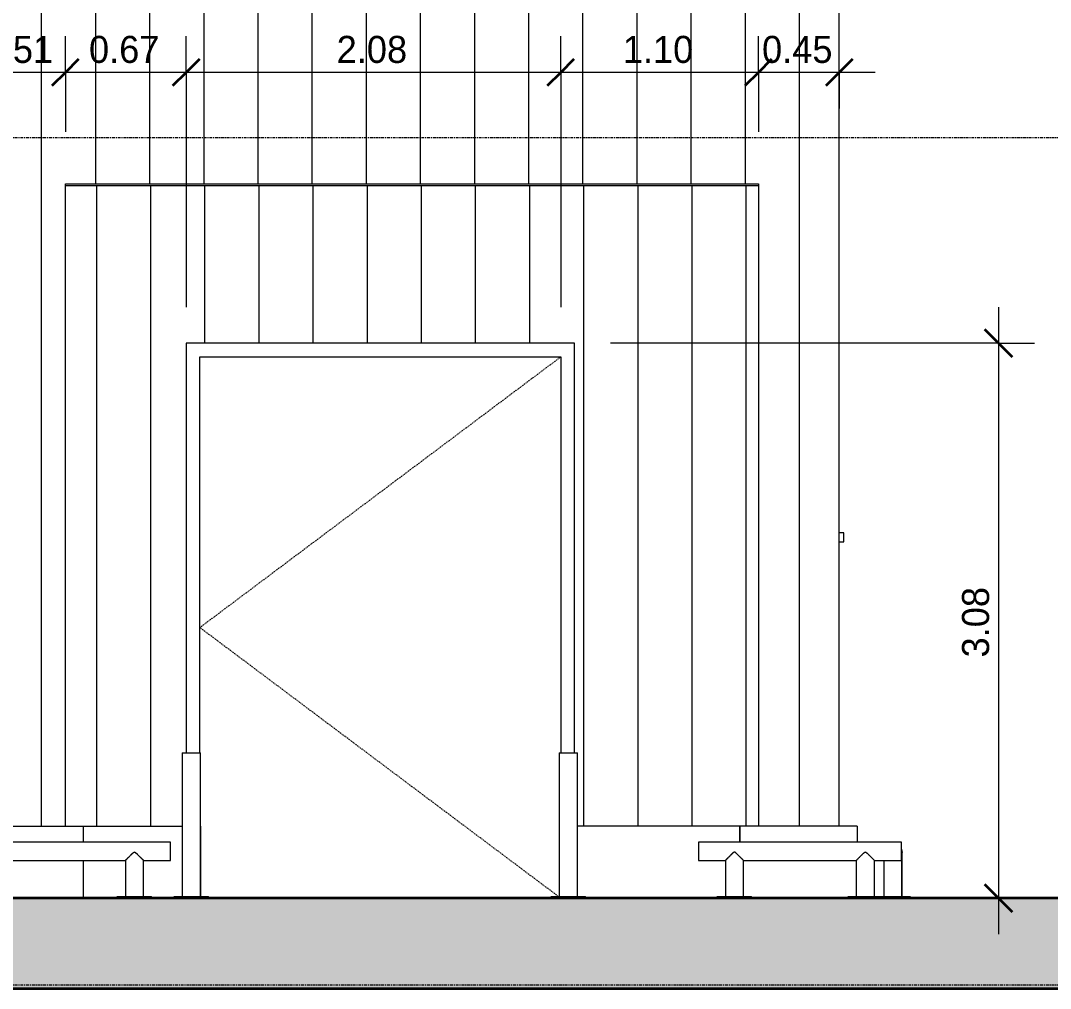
# Model space of a CAD drawing. Header units: centimetres. Extents: x -13689 to 3489, y -437 to 1921.
# Drawn here: x -8151 to -7580, y 44 to 580 of the extents above; entities that cross this region are included whole.
import ezdxf

# ---------------------------------------------------------------- set-up
doc = ezdxf.new("R2010")
doc.units = ezdxf.units.CM
doc.linetypes.add('Centre', pattern=[3.175, 0.635, -0.475, 1.59, -0.475])
doc.linetypes.add('Dash', pattern=[0.6, 0.3, -0.3])
for name, color, linetype, lineweight in [('A-ANNO-DIMS', 7, 'Continuous', 9), ('A-ANNO-DIMS-100', 7, 'Continuous', 9), ('A-DOOR', 7, 'Continuous', 9), ('A-FLOR', 7, 'Continuous', 9), ('A-FLOR-LEVL', 7, 'Continuous', 9), ('A-FLOR-PATT', 7, 'Continuous', 35), ('A-GENM', 7, 'Continuous', 9), ('A-WALL', 7, 'Continuous', 9), ('A-WALL-PATT', 7, 'Continuous', 35), ('I-WALL', 7, 'Continuous', 9), ('M-EQPM', 7, 'Continuous', 9)]:
    doc.layers.add(name, color=color, linetype=linetype, lineweight=lineweight)
doc.styles.add('Century Gothic_1', font='GOTHIC.TTF', dxfattribs={"height": 15})
doc.dimstyles.new('FCA_N_Cotas_E100', dxfattribs={"dimscale": 30.48, "dimtxt": 15.662524, "dimasz": 0.492126, "dimexe": 0.656168, "dimexo": 0.656168, "dimgap": 0.032808, "dimtad": 1, "dimlfac": 0.01, "dimrnd": 0.01, "dimzin": 0, "dimdsep": 46, "dimtxsty": 'Century Gothic_1', "dimblk1": 'OBLIQUE', "dimblk2": 'OBLIQUE', "dimsah": 1, "dimcen": 0.09, "dimdle": 0.656168, "dimazin": 2, "dimtfac": 1, "dimtdec": 4, "dimtix": 1, "dimtmove": 0, "dimatfit": 3, "dimfxl": 1, "dimtvp": 1, "dimtolj": 1, "dimtzin": 0, "dimarcsym": 2})

# ---------------------------------------------------------------- blocks, each defined once
blk = doc.blocks.new('PQ_RVR_EST-01_ZZ_ZZ_MO_T_A_rvt-1-Sección 3-1')
at = {"layer": 'A-FLOR-PATT', "lineweight": 9, "true_color": 0x9a9a9a}
blk.add_hatch(color=253, dxfattribs=at).paths.add_polyline_path([(-11244.73, 44), (-6794.39, 44), (-6794.39, 94), (-11452.12, 94), (-11452.12, 44), (-11348.94, 44)])
at = {"layer": 'A-FLOR', "lineweight": 35}
for p, q in [((-6794.39, 94), (-11452.12, 94)), ((-11081.92, 44), (-6794.39, 44))]:
    blk.add_line(p, q, dxfattribs=at)
blk = doc.blocks.new('RVR-PQ-Dispositivo - Punto Agua-1787948-Sección 3-1')
at = {"layer": 'M-EQPM'}
for p, q in [((-7694.6, 296.5), (-7697.1, 296.5)), ((-7697.1, 291.5), (-7694.6, 291.5)), ((-7694.6, 294), (-7694.6, 296.5)), ((-7694.6, 291.5), (-7694.6, 294))]:
    blk.add_line(p, q, dxfattribs=at)
blk = doc.blocks.new('PQ_RVR_MEP-01_ZZ_ZZ_MO_T_A_rvt-1-Sección 3-1')
at = {"layer": 'M-EQPM', "lineweight": 9}
blk.add_blockref('RVR-PQ-Dispositivo - Punto Agua-1787948-Sección 3-1', (0, 0), dxfattribs=at)
blk = doc.blocks.new('M_RVR_Puerta cortina plastica - 2_00 x 3_00-1633963-Sección 3-1')
at = {"layer": 'A-DOOR'}
for p, q in [((-7843.8, 401.62), (-8059.04, 401.62)), ((-8059.04, 401.62), (-8059.04, 174.53)), ((-7843.8, 174.53), (-7843.8, 401.62)), ((-8051.42, 174.53), (-8051.42, 394)), ((-8051.42, 394), (-7851.42, 394)), ((-7851.42, 394), (-7851.42, 174.53))]:
    blk.add_line(p, q, dxfattribs=at)
at = {"layer": 'A-DOOR', "linetype": 'Dash'}
for p in [(-7851.42, 394), (-7852.7, 94.96)]:
    blk.add_line(p, (-8051.42, 244), dxfattribs=at)
blk = doc.blocks.new('RVR_Bolardo proteccion-05 - RVR_Bolardo proteccion-05-1756554-Sección 3-1')
at = {"layer": 'A-GENM', "color": 8, "true_color": 0x808080}
for p, q in [((-8067.69, 124.99), (-8224.49, 124.99)), ((-8224.49, 124.99), (-8224.49, 114.94)), ((-8067.69, 114.94), (-8067.69, 124.99)), ((-8224.49, 114.94), (-8209.5, 114.94)), ((-8209.5, 114.94), (-8209.5, 94.96)), ((-8199.48, 94.96), (-8199.48, 114.94)), ((-8199.48, 114.94), (-8092.7, 114.94)), ((-8092.7, 114.94), (-8092.7, 94.96)), ((-8082.68, 114.94), (-8067.69, 114.94)), ((-8082.68, 94.96), (-8082.68, 114.94)), ((-8214.01, 94.96), (-8194.96, 94.96)), ((-8214.01, 94), (-8214.01, 94.96)), ((-8194.96, 94), (-8194.96, 94.96)), ((-8097.22, 94.96), (-8078.17, 94.96)), ((-8097.22, 94), (-8097.22, 94.96)), ((-8078.17, 94), (-8078.17, 94.96))]:
    blk.add_line(p, q, dxfattribs=at)
for points, knots in [([(-8199.48, 114.94), (-8199.48, 114.94), (-8199.53, 114.99), (-8199.68, 115.14), (-8199.79, 115.25), (-8199.88, 115.34), (-8199.98, 115.44), (-8200.09, 115.55), (-8200.21, 115.67), (-8200.33, 115.79), (-8200.46, 115.92), (-8200.64, 116.1), (-8200.88, 116.34), (-8201.19, 116.65), (-8201.51, 116.97), (-8201.85, 117.3), (-8202.13, 117.58), (-8202.36, 117.81), (-8202.54, 117.98), (-8202.69, 118.13), (-8202.81, 118.25), (-8202.9, 118.33), (-8202.99, 118.42), (-8203.11, 118.54), (-8203.23, 118.66), (-8203.35, 118.78), (-8203.44, 118.87), (-8203.52, 118.94), (-8203.58, 118.99), (-8203.61, 119.02), (-8203.64, 119.04), (-8203.66, 119.06), (-8203.7, 119.09), (-8203.75, 119.14), (-8203.84, 119.22), (-8203.95, 119.31), (-8204.09, 119.43), (-8204.27, 119.56), (-8204.49, 119.63), (-8204.7, 119.56), (-8204.92, 119.41), (-8205.1, 119.25), (-8205.22, 119.14), (-8205.29, 119.08), (-8205.33, 119.05), (-8205.35, 119.03), (-8205.37, 119.02), (-8205.4, 118.99), (-8205.44, 118.96), (-8205.49, 118.92), (-8205.55, 118.86), (-8205.63, 118.78), (-8205.75, 118.66), (-8205.87, 118.54), (-8205.99, 118.42), (-8206.08, 118.33), (-8206.17, 118.25), (-8206.29, 118.13), (-8206.44, 117.98), (-8206.61, 117.81), (-8206.85, 117.58), (-8207.13, 117.29), (-8207.47, 116.96), (-8207.79, 116.65), (-8208.09, 116.34), (-8208.33, 116.1), (-8208.51, 115.92), (-8208.65, 115.79), (-8208.77, 115.67), (-8208.89, 115.55), (-8208.99, 115.44), (-8209.09, 115.34), (-8209.19, 115.25), (-8209.29, 115.14), (-8209.44, 114.99), (-8209.5, 114.94), (-8209.5, 114.94)], [0, 0, 0, 0, 0.055556, 0.083333, 0.097222, 0.111111, 0.125, 0.138889, 0.152778, 0.166667, 0.180556, 0.194444, 0.222222, 0.25, 0.277778, 0.305556, 0.333333, 0.347222, 0.361111, 0.375, 0.381944, 0.388889, 0.395833, 0.402778, 0.416667, 0.423611, 0.430556, 0.4375, 0.440972, 0.442708, 0.444444, 0.446181, 0.447917, 0.451389, 0.458333, 0.465278, 0.472222, 0.486111, 0.5, 0.513889, 0.527778, 0.541667, 0.548611, 0.552083, 0.555556, 0.556424, 0.557292, 0.559028, 0.5625, 0.565972, 0.569444, 0.576389, 0.583333, 0.597222, 0.604167, 0.611111, 0.618056, 0.625, 0.638889, 0.652778, 0.666667, 0.694444, 0.722222, 0.75, 0.777778, 0.805556, 0.819444, 0.833333, 0.847222, 0.861111, 0.875, 0.888889, 0.902778, 0.916667, 0.944444, 1, 1, 1, 1]), ([(-8092.7, 114.94), (-8092.7, 114.94), (-8092.65, 114.99), (-8092.5, 115.14), (-8092.39, 115.25), (-8092.3, 115.34), (-8092.2, 115.44), (-8092.09, 115.55), (-8091.97, 115.67), (-8091.85, 115.79), (-8091.72, 115.92), (-8091.54, 116.1), (-8091.29, 116.34), (-8090.99, 116.65), (-8090.56, 117.07), (-8090.11, 117.52), (-8089.7, 117.92), (-8089.46, 118.16), (-8089.28, 118.33), (-8089.1, 118.51), (-8088.92, 118.7), (-8088.77, 118.84), (-8088.66, 118.94), (-8088.59, 119), (-8088.55, 119.03), (-8088.52, 119.06), (-8088.48, 119.09), (-8088.42, 119.14), (-8088.34, 119.22), (-8088.23, 119.31), (-8088.09, 119.44), (-8087.91, 119.56), (-8087.69, 119.63), (-8087.48, 119.56), (-8087.29, 119.44), (-8087.15, 119.31), (-8087.04, 119.22), (-8086.96, 119.14), (-8086.9, 119.09), (-8086.86, 119.06), (-8086.84, 119.04), (-8086.81, 119.02), (-8086.78, 118.99), (-8086.72, 118.94), (-8086.65, 118.87), (-8086.55, 118.78), (-8086.43, 118.66), (-8086.28, 118.51), (-8086.13, 118.36), (-8086.01, 118.24), (-8085.89, 118.13), (-8085.68, 117.92), (-8085.27, 117.52), (-8084.82, 117.07), (-8084.39, 116.65), (-8084.09, 116.34), (-8083.85, 116.1), (-8083.66, 115.92), (-8083.53, 115.79), (-8083.41, 115.67), (-8083.29, 115.55), (-8083.18, 115.44), (-8083.05, 115.31), (-8082.91, 115.17), (-8082.73, 114.99), (-8082.68, 114.94), (-8082.68, 114.94)], [0, 0, 0, 0, 0.055556, 0.083333, 0.097222, 0.111111, 0.125, 0.138889, 0.152778, 0.166667, 0.180556, 0.194444, 0.222222, 0.25, 0.277778, 0.333333, 0.361111, 0.375, 0.388889, 0.402778, 0.416667, 0.430556, 0.4375, 0.440972, 0.444444, 0.446181, 0.447917, 0.451389, 0.458333, 0.465278, 0.472222, 0.486111, 0.5, 0.513889, 0.527778, 0.534722, 0.541667, 0.548611, 0.552083, 0.553819, 0.555556, 0.557292, 0.559028, 0.5625, 0.569444, 0.576389, 0.583333, 0.597222, 0.611111, 0.618056, 0.625, 0.638889, 0.666667, 0.722222, 0.75, 0.777778, 0.805556, 0.819444, 0.833333, 0.847222, 0.861111, 0.875, 0.888889, 0.916667, 0.944444, 1, 1, 1, 1])]:
    blk.add_open_spline(points, degree=3, knots=knots, dxfattribs=at)
blk = doc.blocks.new('RVR_Bolardo - RVR_Bolardo-1690855-Sección 3-1')
at = {"layer": 'A-GENM', "color": 8, "true_color": 0x808080}
for p, q in [((-8061.21, 174.53), (-8061.21, 94.96)), ((-8061.21, 174.53), (-8051.09, 174.53)), ((-8051.09, 94.96), (-8051.09, 174.53)), ((-8065.67, 94.96), (-8046.62, 94.96)), ((-8065.67, 94), (-8065.67, 94.96)), ((-8046.62, 94), (-8046.62, 94.96))]:
    blk.add_line(p, q, dxfattribs=at)
blk = doc.blocks.new('RVR_Bolardo proteccion-05 - RVR_Bolardo proteccion-05-1756823-Sección 3-1')
at = {"layer": 'A-GENM', "color": 8, "true_color": 0x808080}
for p, q in [((-7662.62, 124.99), (-7775.18, 124.99)), ((-7775.18, 124.99), (-7775.18, 114.94)), ((-7662.62, 114.94), (-7662.62, 124.99)), ((-7775.18, 114.94), (-7760.19, 114.94)), ((-7760.19, 114.94), (-7760.19, 94.96)), ((-7750.17, 94.96), (-7750.17, 114.94)), ((-7750.17, 114.94), (-7687.63, 114.94)), ((-7687.63, 114.94), (-7687.63, 94.96)), ((-7677.61, 114.94), (-7662.62, 114.94)), ((-7677.61, 94.96), (-7677.61, 114.94)), ((-7764.71, 94.96), (-7745.65, 94.96)), ((-7764.71, 94), (-7764.71, 94.96)), ((-7745.65, 94), (-7745.65, 94.96)), ((-7692.14, 94.96), (-7673.09, 94.96)), ((-7692.14, 94), (-7692.14, 94.96)), ((-7673.09, 94), (-7673.09, 94.96))]:
    blk.add_line(p, q, dxfattribs=at)
for points, knots in [([(-7750.17, 114.94), (-7750.17, 114.94), (-7750.22, 114.99), (-7750.37, 115.14), (-7750.48, 115.25), (-7750.57, 115.34), (-7750.67, 115.44), (-7750.78, 115.55), (-7750.9, 115.67), (-7751.02, 115.79), (-7751.15, 115.92), (-7751.34, 116.1), (-7751.58, 116.34), (-7751.88, 116.65), (-7752.2, 116.97), (-7752.54, 117.3), (-7752.82, 117.58), (-7753.05, 117.81), (-7753.23, 117.98), (-7753.38, 118.13), (-7753.5, 118.25), (-7753.59, 118.33), (-7753.68, 118.42), (-7753.8, 118.54), (-7753.92, 118.66), (-7754.04, 118.78), (-7754.13, 118.87), (-7754.21, 118.94), (-7754.27, 118.99), (-7754.3, 119.02), (-7754.33, 119.04), (-7754.35, 119.06), (-7754.39, 119.09), (-7754.45, 119.14), (-7754.53, 119.22), (-7754.64, 119.31), (-7754.78, 119.43), (-7754.96, 119.56), (-7755.18, 119.63), (-7755.39, 119.56), (-7755.61, 119.41), (-7755.79, 119.25), (-7755.91, 119.14), (-7755.98, 119.08), (-7756.02, 119.05), (-7756.04, 119.03), (-7756.06, 119.02), (-7756.09, 118.99), (-7756.13, 118.96), (-7756.18, 118.92), (-7756.24, 118.86), (-7756.32, 118.78), (-7756.44, 118.66), (-7756.56, 118.54), (-7756.68, 118.42), (-7756.77, 118.33), (-7756.86, 118.25), (-7756.98, 118.13), (-7757.13, 117.98), (-7757.3, 117.81), (-7757.54, 117.58), (-7757.82, 117.29), (-7758.16, 116.96), (-7758.48, 116.65), (-7758.78, 116.34), (-7759.02, 116.1), (-7759.21, 115.92), (-7759.34, 115.79), (-7759.46, 115.67), (-7759.58, 115.55), (-7759.69, 115.44), (-7759.79, 115.34), (-7759.88, 115.25), (-7759.98, 115.14), (-7760.13, 114.99), (-7760.19, 114.94), (-7760.19, 114.94)], [0, 0, 0, 0, 0.055556, 0.083333, 0.097222, 0.111111, 0.125, 0.138889, 0.152778, 0.166667, 0.180556, 0.194444, 0.222222, 0.25, 0.277778, 0.305556, 0.333333, 0.347222, 0.361111, 0.375, 0.381944, 0.388889, 0.395833, 0.402778, 0.416667, 0.423611, 0.430556, 0.4375, 0.440972, 0.442708, 0.444444, 0.446181, 0.447917, 0.451389, 0.458333, 0.465278, 0.472222, 0.486111, 0.5, 0.513889, 0.527778, 0.541667, 0.548611, 0.552083, 0.555556, 0.556424, 0.557292, 0.559028, 0.5625, 0.565972, 0.569444, 0.576389, 0.583333, 0.597222, 0.604167, 0.611111, 0.618056, 0.625, 0.638889, 0.652778, 0.666667, 0.694444, 0.722222, 0.75, 0.777778, 0.805556, 0.819444, 0.833333, 0.847222, 0.861111, 0.875, 0.888889, 0.902778, 0.916667, 0.944444, 1, 1, 1, 1]), ([(-7687.63, 114.94), (-7687.63, 114.94), (-7687.58, 114.99), (-7687.42, 115.14), (-7687.31, 115.25), (-7687.22, 115.34), (-7687.13, 115.44), (-7687.02, 115.55), (-7686.9, 115.67), (-7686.77, 115.79), (-7686.65, 115.92), (-7686.46, 116.1), (-7686.22, 116.34), (-7685.92, 116.65), (-7685.49, 117.07), (-7685.04, 117.52), (-7684.63, 117.92), (-7684.39, 118.16), (-7684.21, 118.33), (-7684.03, 118.51), (-7683.85, 118.7), (-7683.7, 118.84), (-7683.58, 118.94), (-7683.52, 119), (-7683.48, 119.03), (-7683.45, 119.06), (-7683.41, 119.09), (-7683.35, 119.14), (-7683.27, 119.22), (-7683.16, 119.31), (-7683.02, 119.44), (-7682.83, 119.56), (-7682.62, 119.63), (-7682.4, 119.56), (-7682.22, 119.44), (-7682.08, 119.31), (-7681.97, 119.22), (-7681.88, 119.14), (-7681.83, 119.09), (-7681.79, 119.06), (-7681.77, 119.04), (-7681.74, 119.02), (-7681.71, 118.99), (-7681.65, 118.94), (-7681.57, 118.87), (-7681.48, 118.78), (-7681.36, 118.66), (-7681.21, 118.51), (-7681.06, 118.36), (-7680.94, 118.24), (-7680.82, 118.13), (-7680.61, 117.92), (-7680.2, 117.52), (-7679.75, 117.07), (-7679.32, 116.65), (-7679.01, 116.34), (-7678.77, 116.1), (-7678.59, 115.92), (-7678.46, 115.79), (-7678.34, 115.67), (-7678.22, 115.55), (-7678.11, 115.44), (-7677.98, 115.31), (-7677.84, 115.17), (-7677.66, 114.99), (-7677.61, 114.94), (-7677.61, 114.94)], [0, 0, 0, 0, 0.055556, 0.083333, 0.097222, 0.111111, 0.125, 0.138889, 0.152778, 0.166667, 0.180556, 0.194444, 0.222222, 0.25, 0.277778, 0.333333, 0.361111, 0.375, 0.388889, 0.402778, 0.416667, 0.430556, 0.4375, 0.440972, 0.444444, 0.446181, 0.447917, 0.451389, 0.458333, 0.465278, 0.472222, 0.486111, 0.5, 0.513889, 0.527778, 0.534722, 0.541667, 0.548611, 0.552083, 0.553819, 0.555556, 0.557292, 0.559028, 0.5625, 0.569444, 0.576389, 0.583333, 0.597222, 0.611111, 0.618056, 0.625, 0.638889, 0.666667, 0.722222, 0.75, 0.777778, 0.805556, 0.819444, 0.833333, 0.847222, 0.861111, 0.875, 0.888889, 0.916667, 0.944444, 1, 1, 1, 1])]:
    blk.add_open_spline(points, degree=3, knots=knots, dxfattribs=at)
blk = doc.blocks.new('RVR_Bolardo proteccion-05 - RVR_Bolardo proteccion-05-1757091-Sección 3-1')
at = {"layer": 'A-GENM', "color": 8, "true_color": 0x808080}
for p, q in [((-7672.46, 115), (-7672.46, 94.96)), ((-7662.43, 94.96), (-7662.43, 119.61)), ((-7673.09, 94.96), (-7657.92, 94.96)), ((-7657.92, 94), (-7657.92, 94.96))]:
    blk.add_line(p, q, dxfattribs=at)
blk.add_arc((-7667.44, 119.96), 5.02, 345, 15, dxfattribs=at)
blk.add_open_spline([(-7662.43, 119.61), (-7662.43, 119.61), (-7662.44, 119.56), (-7662.45, 119.41), (-7662.47, 119.25), (-7662.49, 119.14), (-7662.5, 119.08), (-7662.5, 119.05), (-7662.51, 119.03), (-7662.51, 119.02), (-7662.52, 118.99), (-7662.52, 118.96), (-7662.53, 118.92), (-7662.55, 118.86), (-7662.56, 118.81), (-7662.56, 118.78)], degree=3, knots=[0.5, 0.5, 0.5, 0.5, 0.51388889, 0.52777778, 0.54166667, 0.54861111, 0.55208333, 0.55555556, 0.55642361, 0.55729167, 0.55902778, 0.5625, 0.56597222, 0.56944444, 0.57638889, 0.57638889, 0.57638889, 0.57638889], dxfattribs=at)
blk = doc.blocks.new('RVR_Bolardo proteccion-05 - RVR_Bolardo proteccion-05-1757255-Sección 3-1')
at = {"layer": 'A-GENM', "color": 8, "true_color": 0x808080}
for p, q in [((-7662.3, 94.96), (-7662.3, 119.61)), ((-7657.92, 94.96), (-7657.78, 94.96)), ((-7657.78, 94.96), (-7657.78, 94))]:
    blk.add_line(p, q, dxfattribs=at)
blk.add_arc((-7667.31, 119.96), 5.02, 346.8124, 19.9059, dxfattribs=at)
blk.add_open_spline([(-7662.3, 119.61), (-7662.3, 119.61), (-7662.3, 119.56), (-7662.31, 119.41), (-7662.33, 119.25), (-7662.35, 119.14), (-7662.36, 119.08), (-7662.37, 119.05), (-7662.37, 119.03), (-7662.37, 119.02), (-7662.38, 118.99), (-7662.39, 118.96), (-7662.4, 118.92), (-7662.41, 118.86), (-7662.42, 118.83), (-7662.42, 118.8)], degree=3, knots=[0.5, 0.5, 0.5, 0.5, 0.51388889, 0.52777778, 0.54166667, 0.54861111, 0.55208333, 0.55555556, 0.55642361, 0.55729167, 0.55902778, 0.5625, 0.56597222, 0.56944444, 0.57494342, 0.57494342, 0.57494342, 0.57494342], dxfattribs=at)
blk = doc.blocks.new('DIMBLOCK34-Sección 3-1')
at = {"layer": 'A-ANNO-DIMS-100'}
for p, q in [((-7741.89, 551.68), (-7741.89, 571.68)), ((-7697.1, 551.68), (-7697.1, 561.08)), ((-7677.1, 551.68), (-7741.89, 551.68)), ((-7741.89, 551.68), (-7741.89, 518.75)), ((-7697.1, 551.68), (-7697.1, 531.68))]:
    blk.add_line(p, q, dxfattribs=at)
at = {"layer": 'A-ANNO-DIMS-100', "lineweight": 35}
for p, q in [((-7741.89, 551.68), (-7734.39, 559.18)), ((-7697.1, 551.68), (-7689.6, 559.18)), ((-7741.89, 551.68), (-7749.39, 544.18)), ((-7697.1, 551.68), (-7704.6, 544.18))]:
    blk.add_line(p, q, dxfattribs=at)
at = {"layer": 'A-ANNO-DIMS-100', "color": 0, "insert": (-7739.88, 571.91), "char_height": 15, "width": 48.9267, "attachment_point": 1, "line_spacing_factor": 0.984502, "style": 'Century Gothic_1'}
blk.add_mtext('0.45', dxfattribs=at)
blk = doc.blocks.new('_Oblique')
at = {"color": 0, "linetype": 'ByBlock', "lineweight": -2}
blk.add_line((-0.5, -0.5), (0.5, 0.5), dxfattribs=at)
blk = doc.blocks.new('DIMBLOCK35-Sección 3-1')
at = {"layer": 'A-ANNO-DIMS-100'}
for p, q in [((-7851.42, 551.68), (-7851.42, 571.68)), ((-7741.89, 551.68), (-7741.89, 571.68)), ((-7741.89, 551.68), (-7851.42, 551.68)), ((-7851.42, 551.68), (-7851.42, 421.62)), ((-7741.89, 551.68), (-7741.89, 518.75))]:
    blk.add_line(p, q, dxfattribs=at)
at = {"layer": 'A-ANNO-DIMS-100', "lineweight": 35}
for p, q in [((-7851.42, 551.68), (-7843.92, 559.18)), ((-7741.89, 551.68), (-7734.39, 559.18)), ((-7851.42, 551.68), (-7858.92, 544.18)), ((-7741.89, 551.68), (-7749.39, 544.18))]:
    blk.add_line(p, q, dxfattribs=at)
at = {"layer": 'A-ANNO-DIMS-100', "color": 0, "insert": (-7817.04, 571.91), "char_height": 15, "width": 48.9267, "attachment_point": 1, "line_spacing_factor": 0.984502, "style": 'Century Gothic_1'}
blk.add_mtext('1.10', dxfattribs=at)
blk = doc.blocks.new('DIMBLOCK36-Sección 3-1')
at = {"layer": 'A-ANNO-DIMS-100'}
for p, q in [((-8059.04, 551.68), (-8059.04, 571.68)), ((-7851.42, 551.68), (-7851.42, 571.68)), ((-7851.42, 551.68), (-8059.04, 551.68)), ((-8059.04, 551.68), (-8059.04, 421.62)), ((-7851.42, 551.68), (-7851.42, 421.62))]:
    blk.add_line(p, q, dxfattribs=at)
at = {"layer": 'A-ANNO-DIMS-100', "lineweight": 35}
for p, q in [((-8059.04, 551.68), (-8051.54, 559.18)), ((-7851.42, 551.68), (-7843.92, 559.18)), ((-8059.04, 551.68), (-8066.54, 544.18)), ((-7851.42, 551.68), (-7858.92, 544.18))]:
    blk.add_line(p, q, dxfattribs=at)
at = {"layer": 'A-ANNO-DIMS-100', "color": 0, "insert": (-7975.62, 571.91), "char_height": 15, "width": 48.9267, "attachment_point": 1, "line_spacing_factor": 0.984502, "style": 'Century Gothic_1'}
blk.add_mtext('2.08', dxfattribs=at)
blk = doc.blocks.new('DIMBLOCK37-Sección 3-1')
at = {"layer": 'A-ANNO-DIMS-100'}
for p, q in [((-8125.97, 551.68), (-8125.97, 571.68)), ((-8059.04, 551.68), (-8059.04, 571.68)), ((-8059.04, 551.68), (-8125.97, 551.68)), ((-8125.97, 551.68), (-8125.97, 518.75)), ((-8059.04, 551.68), (-8059.04, 421.62))]:
    blk.add_line(p, q, dxfattribs=at)
at = {"layer": 'A-ANNO-DIMS-100', "lineweight": 35}
for p, q in [((-8125.97, 551.68), (-8118.47, 559.18)), ((-8059.04, 551.68), (-8051.54, 559.18)), ((-8125.97, 551.68), (-8133.47, 544.18)), ((-8059.04, 551.68), (-8066.54, 544.18))]:
    blk.add_line(p, q, dxfattribs=at)
at = {"layer": 'A-ANNO-DIMS-100', "color": 0, "insert": (-8112.89, 571.91), "char_height": 15, "width": 48.9267, "attachment_point": 1, "line_spacing_factor": 0.984502, "style": 'Century Gothic_1'}
blk.add_mtext('0.67', dxfattribs=at)
blk = doc.blocks.new('DIMBLOCK38-Sección 3-1')
at = {"layer": 'A-ANNO-DIMS-100'}
for p, q in [((-8176.84, 551.68), (-8176.84, 571.68)), ((-8125.97, 551.68), (-8125.97, 571.68)), ((-8125.97, 551.68), (-8176.84, 551.68)), ((-8176.84, 551.68), (-8176.84, 518.75)), ((-8125.97, 551.68), (-8125.97, 518.75))]:
    blk.add_line(p, q, dxfattribs=at)
at = {"layer": 'A-ANNO-DIMS-100', "lineweight": 35}
for p, q in [((-8176.84, 551.68), (-8169.34, 559.18)), ((-8125.97, 551.68), (-8118.47, 559.18)), ((-8176.84, 551.68), (-8184.34, 544.18)), ((-8125.97, 551.68), (-8133.47, 544.18))]:
    blk.add_line(p, q, dxfattribs=at)
at = {"layer": 'A-ANNO-DIMS-100', "color": 0, "insert": (-8171.79, 571.91), "char_height": 15, "width": 48.9267, "attachment_point": 1, "line_spacing_factor": 0.984502, "style": 'Century Gothic_1'}
blk.add_mtext('0.51', dxfattribs=at)
blk = doc.blocks.new('DIMBLOCK40-Sección 3-1')
at = {"layer": 'A-ANNO-DIMS-100'}
for p, q in [((-7608.84, 421.62), (-7608.84, 74)), ((-7608.84, 401.62), (-7823.8, 401.62)), ((-7608.84, 401.62), (-7588.84, 401.62)), ((-7608.84, 94), (-7618.23, 94)), ((-7608.84, 94), (-7588.84, 94))]:
    blk.add_line(p, q, dxfattribs=at)
at = {"layer": 'A-ANNO-DIMS-100', "lineweight": 35}
for p, q in [((-7608.84, 401.62), (-7616.34, 409.12)), ((-7608.84, 401.62), (-7601.34, 394.12)), ((-7608.84, 94), (-7616.34, 101.5)), ((-7608.84, 94), (-7601.34, 86.5))]:
    blk.add_line(p, q, dxfattribs=at)
at = {"layer": 'A-ANNO-DIMS-100', "color": 0, "insert": (-7629.06, 227.42), "char_height": 15, "width": 48.9267, "attachment_point": 1, "rotation": 90, "line_spacing_factor": 0.984502, "style": 'Century Gothic_1'}
blk.add_mtext('3.08', dxfattribs=at)

msp = doc.modelspace()

# ---------------------------------------------------------------- hatches: boundary and pattern name
at = {"layer": 'A-FLOR-PATT', "lineweight": 9, "true_color": 0x9a9a9a}
msp.add_hatch(color=253, dxfattribs=at).paths.add_polyline_path([(-6794.393, 44), (-6794.393, 94), (-11452.116, 94), (-11452.116, 44), (-7597.131, 44)])
at = {"layer": 'A-WALL-PATT', "lineweight": 9, "true_color": 0x808080}
h = msp.add_hatch(dxfattribs=at)
h.set_pattern_fill('FP_5', color=8, style=0, pattern_type=2)
h.set_pattern_definition([(90, (-5139.158, 712), (-30, 2e-15), [])])
h.paths.add_polyline_path([(-9720.434, 134), (-8925.325, 134), (-8925.325, 489.087), (-8176.843, 489.087), (-8176.843, 134), (-8125.967, 134), (-8125.967, 489.899), (-7741.892, 489.899), (-7741.892, 134), (-7697.101, 134), (-7697.101, 801.545), (-9730.434, 801.545), (-9730.434, 134)])
h.paths.add_polyline_path([(-8982.614, 251.5), (-8983.261, 251.585), (-8983.864, 251.835), (-8984.382, 252.232), (-8984.779, 252.75), (-8985.029, 253.353), (-8985.114, 254), (-8985.029, 254.647), (-8984.779, 255.25), (-8984.382, 255.768), (-8983.864, 256.165), (-8983.261, 256.415), (-8982.614, 256.5), (-8981.967, 256.415), (-8981.364, 256.165), (-8980.846, 255.768), (-8980.449, 255.25), (-8980.199, 254.647), (-8980.114, 254), (-8980.199, 253.353), (-8980.449, 252.75), (-8980.846, 252.232), (-8981.364, 251.835), (-8981.967, 251.585)])
h.paths.add_polyline_path([(-8956.091, 251.5), (-8956.738, 251.585), (-8957.341, 251.835), (-8957.859, 252.232), (-8958.256, 252.75), (-8958.506, 253.353), (-8958.591, 254), (-8958.506, 254.647), (-8958.256, 255.25), (-8957.859, 255.768), (-8957.341, 256.165), (-8956.738, 256.415), (-8956.091, 256.5), (-8955.444, 256.415), (-8954.841, 256.165), (-8954.323, 255.768), (-8953.926, 255.25), (-8953.676, 254.647), (-8953.591, 254), (-8953.676, 253.353), (-8953.926, 252.75), (-8954.323, 252.232), (-8954.841, 251.835), (-8955.444, 251.585)])
h.paths.add_polyline_path([(-9479.007, 680.301), (-9619.006, 680.301), (-9619.006, 785.917), (-9479.007, 785.917), (-9479.007, 711.968)])
h.paths.add_polyline_path([(-9158.992, 680.301), (-9158.992, 785.917), (-9018.993, 785.917), (-9018.993, 680.301)])
h.paths.add_polyline_path([(-8750.933, 680.301), (-8750.933, 785.917), (-8610.934, 785.917), (-8610.934, 680.301)])
h.paths.add_polyline_path([(-8359.174, 680.301), (-8359.174, 785.917), (-8219.175, 785.917), (-8219.175, 680.301), (-8222.434, 680.301)])
h.paths.add_polyline_path([(-7836.191, 680.301), (-7976.19, 680.301), (-7976.19, 785.917), (-7836.191, 785.917), (-7836.191, 711.968)])
h.paths.add_polyline_path([(-9192.581, 686.5), (-9202.597, 686.5), (-9202.581, 701.5), (-9192.581, 701.5)])
h.paths.add_polyline_path([(-8087.643, 743.889), (-8087.643, 743.987), (-8103.771, 743.987), (-8103.794, 744.632), (-8104.093, 744.632), (-8104.093, 745.357), (-8105.058, 745.357), (-8105.057, 747.413), (-8104.093, 747.413), (-8104.057, 748.198), (-8103.753, 748.206), (-8103.755, 749.125), (-8102.978, 749.125), (-8102.971, 748.198), (-8098.755, 748.198), (-8098.759, 749.091), (-8099.985, 749.195), (-8099.985, 749.864), (-8098.749, 749.864), (-8098.682, 752.318), (-8097.744, 752.318), (-8097.729, 753.487), (-8075.73, 753.406), (-8075.73, 752.318), (-8074.63, 752.318), (-8074.487, 748.198), (-8070.464, 748.206), (-8070.466, 749.125), (-8069.689, 749.125), (-8069.67, 748.198), (-8069.371, 748.198), (-8069.367, 747.413), (-8068.372, 747.413), (-8068.373, 745.357), (-8069.367, 745.289), (-8069.371, 744.632), (-8069.68, 744.632), (-8069.706, 743.987), (-8085.843, 743.889)])
h.paths.add_polyline_path([(-8098.685, 748.198), (-8098.683, 748.198), (-8098.687, 748.198)])
h.paths.add_polyline_path([(-9286.299, 762.567), (-9304.226, 762.665), (-9304.249, 763.309), (-9304.549, 763.309), (-9304.549, 764.034), (-9305.514, 764.034), (-9305.51, 766.091), (-9304.549, 766.091), (-9304.513, 766.875), (-9304.209, 766.884), (-9304.209, 767.803), (-9303.434, 767.803), (-9303.427, 766.875), (-9299.21, 766.875), (-9299.214, 767.769), (-9300.441, 767.873), (-9300.44, 768.542), (-9299.205, 768.542), (-9299.138, 770.996), (-9298.2, 770.996), (-9298.185, 772.165), (-9276.185, 772.165), (-9276.185, 770.996), (-9275.085, 770.996), (-9274.943, 766.875), (-9270.919, 766.884), (-9270.919, 767.803), (-9270.144, 767.803), (-9270.126, 766.875), (-9269.827, 766.875), (-9269.822, 766.091), (-9268.827, 766.091), (-9268.828, 764.034), (-9269.823, 763.967), (-9269.827, 763.309), (-9270.135, 763.309), (-9270.162, 762.665), (-9286.299, 762.665)])
h = msp.add_hatch(dxfattribs=at)
h.set_pattern_fill('FP_1', color=8, style=0, pattern_type=2)
h.set_pattern_definition([(90, (-5138.633, 712), (-30, 2e-15), [])])
h.paths.add_polyline_path([(-7751.892, 134), (-7741.892, 134), (-7741.892, 488.746), (-8125.967, 488.746), (-8125.967, 134), (-8061.208, 134), (-8061.208, 174.532), (-8059.04, 174.532), (-8059.04, 401.62), (-7843.8, 401.62), (-7843.8, 174.532), (-7842.221, 174.532), (-7842.221, 134), (-7752.116, 134)])

# ---------------------------------------------------------------- linework, layer by layer
at = {"layer": 'A-FLOR', "color": 8, "true_color": 0x808080}
msp.add_line((-7741.892, 488.746), (-8125.967, 488.746), dxfattribs=at)
at = {"layer": 'A-FLOR', "lineweight": 35}
for p, q in [((-6794.393, 94), (-11452.116, 94)), ((-11097.922, 44), (-6794.393, 44))]:
    msp.add_line(p, q, dxfattribs=at)
at = {"layer": 'A-FLOR-LEVL', "color": 253, "linetype": 'Centre', "true_color": 0xaaaaaa}
for p, q in [((-13689.23, 515.53), (-6507.584, 515.53)), ((-13689.23, 94), (-6507.584, 94)), ((-13689.23, 46.025), (-6507.584, 46.025))]:
    msp.add_line(p, q, dxfattribs=at)
at = {"layer": 'A-WALL'}
for p, q in [((-8201.865, 134), (-8061.208, 134)), ((-8115.967, 124.986), (-8115.967, 134)), ((-8050.859, 134), (-8051.087, 134)), ((-8050.859, 94.963), (-8050.859, 134)), ((-7687.101, 134), (-7842.221, 134)), ((-7752.215, 124.986), (-7752.215, 134)), ((-7752.116, 134), (-7752.116, 124.986)), ((-7687.101, 134), (-7687.101, 124.986)), ((-8115.967, 94), (-8115.967, 114.962))]:
    msp.add_line(p, q, dxfattribs=at)
at = {"layer": 'I-WALL'}
for p, q in [((-7697.101, 134), (-7697.101, 801.545)), ((-8125.967, 134), (-8125.967, 489.899)), ((-8125.967, 489.899), (-7741.892, 489.899)), ((-7741.892, 489.899), (-7741.892, 134))]:
    msp.add_line(p, q, dxfattribs=at)

# ---------------------------------------------------------------- block references
at = {"lineweight": 5}
for name in ['PQ_RVR_EST-01_ZZ_ZZ_MO_T_A_rvt-1-Sección 3-1', 'PQ_RVR_MEP-01_ZZ_ZZ_MO_T_A_rvt-1-Sección 3-1']:
    msp.add_blockref(name, (0, 0), dxfattribs=at)
at = {"layer": 'A-DOOR', "color": 8, "true_color": 0x808080}
msp.add_blockref('M_RVR_Puerta cortina plastica - 2_00 x 3_00-1633963-Sección 3-1', (0, 0), dxfattribs=at)
at = {"layer": 'A-GENM', "color": 8, "true_color": 0x808080}
for name, p in [('RVR_Bolardo - RVR_Bolardo-1690855-Sección 3-1', (0, 0)), ('RVR_Bolardo - RVR_Bolardo-1690855-Sección 3-1', (208.866, 0)), ('RVR_Bolardo proteccion-05 - RVR_Bolardo proteccion-05-1756554-Sección 3-1', (0, 0)), ('RVR_Bolardo proteccion-05 - RVR_Bolardo proteccion-05-1756823-Sección 3-1', (0, 0)), ('RVR_Bolardo proteccion-05 - RVR_Bolardo proteccion-05-1757091-Sección 3-1', (0, 0)), ('RVR_Bolardo proteccion-05 - RVR_Bolardo proteccion-05-1757255-Sección 3-1', (0, 0))]:
    msp.add_blockref(name, p, dxfattribs=at)

# ---------------------------------------------------------------- dimensions: what is measured, and where the dimension line sits
at = {"layer": 'A-ANNO-DIMS'}
for base, p1, p2, override, picture, middle in [((-8176.843, 551.682), (-8125.967, 498.746), (-8176.843, 498.746), {"dimpost": '<>', "dimfxl": 50.875707}, 'DIMBLOCK38-Sección 3-1', (-8151.405, 560.559)), ((-8125.967, 551.682), (-8059.04, 401.62), (-8125.967, 498.746), {"dimpost": '<>', "dimfxl": 117.951811}, 'DIMBLOCK37-Sección 3-1', (-8092.503, 560.559)), ((-8059.04, 551.682), (-7851.42, 401.62), (-8059.04, 401.62), {"dimpost": '<>', "dimfxl": 207.62}, 'DIMBLOCK36-Sección 3-1', (-7955.23, 560.559)), ((-7851.42, 551.682), (-7741.892, 498.746), (-7851.42, 401.62), {"dimpost": '<>', "dimfxl": 146.388891}, 'DIMBLOCK35-Sección 3-1', (-7796.656, 560.559)), ((-7741.892, 551.682), (-7697.101, 541.075), (-7741.892, 498.746), {"dimpost": '<>', "dimfxl": 61.628118}, 'DIMBLOCK34-Sección 3-1', (-7719.497, 560.559))]:
    dim = msp.add_linear_dim(base=base, p1=p1, p2=p2, dimstyle='FCA_N_Cotas_E100', override=override, dxfattribs=at)
    dim.commit()
    dim.dimension.update_dxf_attribs({"geometry": picture, "text_midpoint": middle})
dim = msp.add_linear_dim(base=(-7608.839, 94), p1=(-7843.8, 401.62), p2=(-7598.232, 94), angle=90, dimstyle='FCA_N_Cotas_E100', override={"dimpost": '<>', "dimfxl": 393.616118}, dxfattribs=at)
dim.commit()
dim.dimension.update_dxf_attribs({"geometry": 'DIMBLOCK40-Sección 3-1', "text_midpoint": (-7617.716, 247.81)})

doc.saveas('drawing.dxf')
